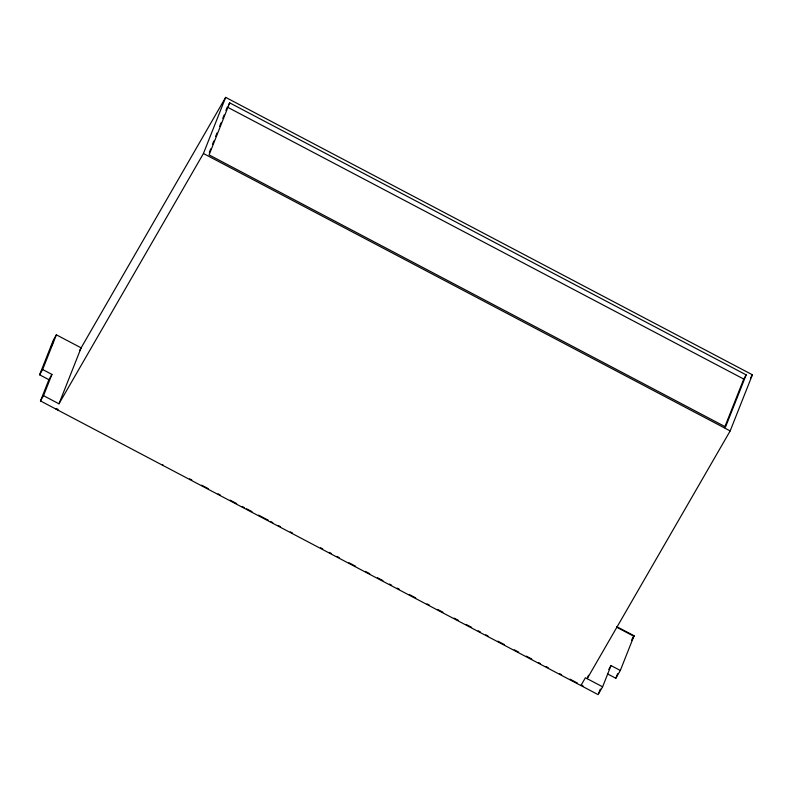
<?xml version="1.0" encoding="UTF-8"?>
<svg xmlns="http://www.w3.org/2000/svg" width="792" height="792" viewBox="0 0 792 792"><rect width="100%" height="100%" fill="white"/><g stroke="black" fill="none" stroke-linecap="round" stroke-linejoin="round"><path stroke-width="1.19" d="M607.553 673.923L615.82 678.269L620.324 670.468L611.028 665.577L602.613 686.822L598.108 694.624L40.491 400.94L48.896 379.695L39.6 374.804L53.341 340.105L56.381 334.828L81.121 347.856M51.272 346.807L53.638 340.837M39.6 374.804L42.639 369.527L56.381 334.828M40.491 400.94L43.53 395.673L51.945 374.428L42.639 369.527M43.53 395.673L58.974 403.801L81.2 347.668M58.974 403.801L203.435 153.509L225.661 97.376L752.4 374.794L730.174 430.917L587.169 678.685L588.515 675.289M209.355 152.302L210.692 148.906M212.484 144.382L213.83 140.986M215.622 136.462L216.968 133.066M219.651 126.284L220.998 122.889M222.79 118.364L224.126 114.969M225.918 110.444L227.264 107.059L743.757 379.071L724.502 427.7M229.68 102.861L209.078 154.895L725.571 426.908L746.173 374.873L229.68 102.861L228.472 104.96M598.554 693.505L600.326 689.03M615.82 678.269L617.631 673.715M620.324 670.468L634.065 635.768L616.849 626.7M48.896 379.695L51.945 374.428M79.507 350.658L225.661 97.376M55.935 409.078L56.282 408.474L58.054 409.415L57.707 410.008M162.429 465.25L162.835 464.548M743.757 379.071L746.173 374.873M750.549 377.992L752.4 374.794M580.892 685.555L585.397 677.744L602.613 686.822M582.664 686.486L583.021 685.882L581.239 684.951M608.781 669.478L611.028 665.577M632.372 638.698L634.065 635.768M631.62 640.164L633.867 636.263L616.661 627.195M203.435 153.509L730.174 430.917M189.615 478.823L191.803 479.972M201.653 485.159L208.217 488.615M218.067 493.802L220.255 494.96M230.106 500.148L236.669 503.603M242.144 506.484L244.332 507.642M246.52 508.791L251.995 511.672M258.558 515.137L268.409 520.324M270.597 521.473L272.795 522.631M278.259 525.512L280.447 526.66M290.298 531.848L292.495 533.006M320.522 547.767L322.71 548.915M329.284 552.38L331.472 553.529M336.947 556.41L339.134 557.568M348.985 562.756L355.549 566.211M365.399 571.398L369.775 573.705M377.438 577.744L382.912 580.625M389.476 584.08L391.664 585.229M397.138 588.119L399.326 589.268M409.177 594.455L415.741 597.911M427.096 603.89L429.205 604.999M437.63 609.444L442.896 612.216M454.083 618.106L458.459 620.413M466.122 624.442L471.596 627.323M478.16 630.788L480.348 631.937M485.823 634.818L488.011 635.976M497.861 641.164L504.425 644.619M514.275 649.806L518.651 652.113M526.314 656.142L531.788 659.033M538.352 662.488L540.54 663.637M546.015 666.518L548.203 667.676M559.479 673.606L561.577 674.725M570.002 679.16L577.378 683.041"/></g></svg>
